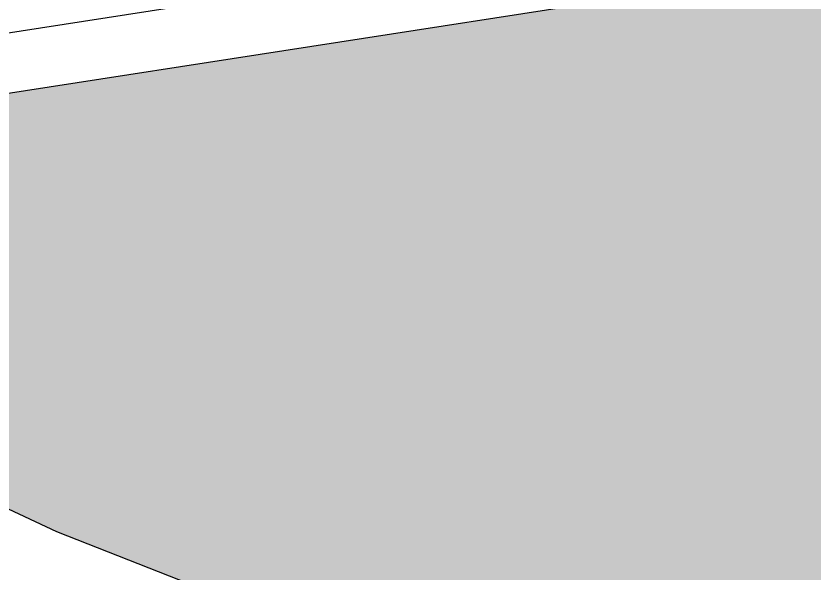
# Model space of a CAD drawing. Extents: x 396092 to 455492, y 17293 to 132793.
# Drawn here: x 440624.9 to 440891.6, y 61115.5 to 61301.8 of the extents above; entities that cross this region are included whole.
import ezdxf

# ---------------------------------------------------------------- set-up
doc = ezdxf.new("R2010")
doc.units = 0
doc.header["$LTSCALE"] = 1000
doc.header["$MEASUREMENT"] = 0
doc.layers.add('MU', color=34, linetype='Continuous')

msp = doc.modelspace()

# ---------------------------------------------------------------- hatches: boundary and pattern name
h = msp.add_hatch()
h.set_pattern_fill('HEX', color=8, scale=20)
h.set_pattern_definition([(0, (119873.977, 11692.743), (0, 32.99556), [19.05, -38.1]), (120, (119873.977, 11692.743), (-28.5749932, -16.49778), [19.05, -38.1]), (60, (119893.027, 11692.743), (-28.5749932, 16.49778), [19.05, -38.1])])
h.paths.add_polyline_path([(440676.73, 61090.11), (440594.12, 61125.03), (440514.75, 61164.51), (440438.96, 61208.41), (440391.62, 61240.09), (439648.08, 61124.6), (439682.89, 61106.41), (439851.55, 61106.41), (439851.55, 61025.2), (439919.62, 60995.1), (440079.45, 60936.23), (440244.38, 60886.85), (440413.63, 60847.19), (440586.42, 60817.45), (440761.94, 60797.76), (440939.36, 60788.22), (441117.86, 60788.86), (441296.61, 60799.68), (441474.75, 60820.64), (441587.35, 60840.35), (441698.54, 60866.28), (441915.41, 60939.42), (442013.5, 60977.74), (442119.52, 61029.59), (442221.29, 61087.39), (442318.29, 61150.83), (442410.03, 61219.61), (442468.25, 61269.53), (442434.08, 61489.49), (442421.11, 61472.25), (442373.9, 61417.65), (442322.58, 61365.6), (442267.36, 61316.36), (442208.51, 61270.13), (442146.27, 61227.14), (442080.95, 61187.58), (442012.83, 61151.62), (441942.23, 61119.43), (441792.04, 61063.93), (441691.03, 61035.69), (441598.1, 61015.07), (441504.1, 60999.5), (441409.44, 60989.04), (441314.52, 60983.73), (441219.75, 60983.61), (441125.53, 60988.67), (441032.27, 60998.88), (440940.37, 61014.21), (440850.22, 61034.58), (440762.22, 61059.92)])
h.paths.add_polyline_path([(442187.3, 61281.43), (442243.95, 61325.35), (442297.22, 61372.12), (442346.88, 61421.54), (442392.72, 61473.39), (442429.25, 61520.61), (442423.79, 61555.73), (440424.82, 61245.24), (440475.12, 61212.77), (440554.87, 61168.66), (440638.4, 61129.42), (440725.33, 61095.26), (440815.23, 61066.32), (440907.68, 61042.75), (441002.24, 61024.66), (441098.45, 61012.14), (441195.85, 61005.25), (441293.99, 61004.01), (441392.4, 61008.44), (441490.59, 61018.52), (441588.11, 61034.19), (441684.49, 61055.38), (441884.7, 61118.9), (441932.04, 61137.85), (441999.61, 61168.61), (442064.87, 61202.89), (442127.52, 61240.55)])
h.paths.add_polyline_path([(439751.55, 60639.11), (439733.49, 60638.72), (439631.29, 60630.74), (439529.56, 60617.01), (439428.79, 60597.6), (439329.44, 60572.59), (439241.45, 60545.08), (439251.69, 60479.18), (439276.33, 60478.88), (439373.08, 60483.27), (439467.2, 60492.95), (439560.29, 60507.91), (439651.94, 60528.07), (439751.55, 60556.12)])
h.paths.add_polyline_path([(439751.55, 60534.01), (439652.39, 60506.62), (439561.28, 60486.91), (439468.79, 60472.25), (439375.32, 60462.7), (439282.05, 60458.33), (439254.89, 60458.54), (439273.44, 60339.13), (439344.11, 60336.68), (439477.48, 60339.9), (439610.24, 60350.96), (439751.55, 60371.23)])
h.paths.add_polyline_path([(439311.3, 60317.1), (439276.67, 60318.35), (439305.88, 60130.29), (439311.3, 60131.14)])
h.paths.add_polyline_path([(439471.3, 60318.99), (439351.3, 60316.29), (439351.3, 60137.35), (439471.3, 60155.99)])
h.paths.add_polyline_path([(439631.3, 60333.13), (439608.94, 60329.98), (439511.3, 60322.03), (439511.3, 60162.2), (439631.3, 60180.84)])
h.paths.add_polyline_path([(439751.55, 60350.11), (439671.3, 60338.78), (439671.3, 60187.05), (439751.55, 60199.52)])
h.paths.add_polyline_path([(440598.22, 60454.74), (440512.45, 60496.94), (440423.1, 60534.01), (440330.57, 60565.78), (440235.3, 60592.11), (440137.73, 60612.87), (440038.29, 60627.97), (439937.47, 60637.34), (439851.55, 60640.37), (439851.55, 60215.05), (440757.45, 60355.76), (440680.01, 60407.6)])
h.paths.add_polyline_path([(439269.99, 60880.95), (439189.28, 60880.95), (439238.21, 60565.92), (439315.22, 60589.73)])
h.paths.add_polyline_path([(439431.91, 60880.95), (439310.47, 60880.95), (439354.08, 60600.2), (439430.88, 60619.22), (439471.38, 60626.85)])
h.paths.add_polyline_path([(439593.83, 60880.95), (439472.39, 60880.95), (439510.71, 60634.25), (439534.35, 60638.7), (439629.53, 60651.09)])
h.paths.add_polyline_path([(439751.55, 60880.95), (439741.71, 60880.95), (439634.31, 60880.95), (439669.48, 60654.53), (439743.65, 60659.93), (439751.55, 60660.06)])

# ---------------------------------------------------------------- linework, layer by layer
at = {"layer": 'MU', "color": 32, "true_color": 0xcd6928}
for p, q in [((440424.82, 61245.24), (442423.79, 61555.73)), ((440324.29, 61249.87), (441642.27, 61454.58)), ((440554.87, 61168.66), (440638.4, 61129.42)), ((440638.4, 61129.42), (440725.33, 61095.26))]:
    msp.add_line(p, q, dxfattribs=at)

doc.saveas('drawing.dxf')
